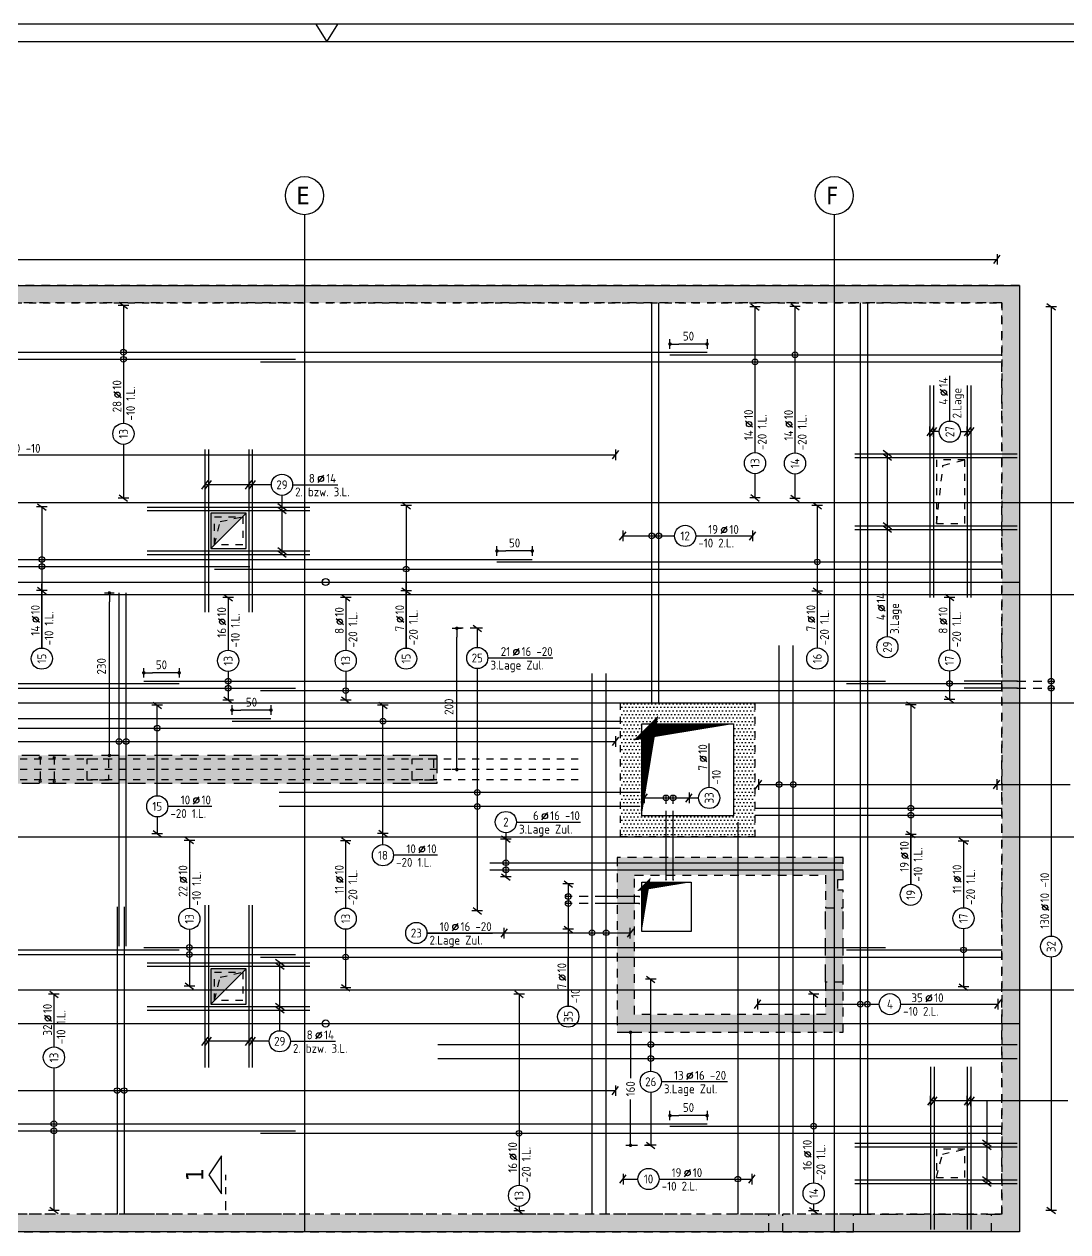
# Model space of a CAD drawing. Extents: x 0 to 83.7, y -3.8 to 29.7.
# Drawn here: x 25.44 to 40.22, y 12.6 to 29.7 of the extents above; entities that cross this region are included whole.
import ezdxf
from ezdxf.enums import TextEntityAlignment as Align

# ---------------------------------------------------------------- set-up
doc = ezdxf.new("R2010")
doc.units = 0
doc.header["$LTSCALE"] = 0.5
for name, pattern in [('AUSGEZOGEN', [1000.01, 1000, 0.01]), ('DOT', [0.175, 0.05, -0.125]), ('HIDDEN2', [0.187, 0.125, -0.062]), ('PUNKT', [0.175, 0.05, -0.125]), ('STRICHLINIE', [0.75, 0.5, -0.25]), ('STRICHPUNKT2', [0.55, 0.25, -0.125, 0.05, -0.125]), ('VERDECKT', [0.375, 0.25, -0.125])]:
    doc.linetypes.add(name, pattern=pattern)
for name, color, linetype in [('ACHSEN', 7, 'Continuous'), ('Attika DG', 7, 'Continuous'), ('BETON', 7, 'Continuous'), ('DD', 7, 'Continuous'), ('grau_dunkel', 7, 'Continuous'), ('grau_mittel', 7, 'Continuous'), ('HILFE', 7, 'Continuous'), ('MASSE', 7, 'Continuous'), ('OBJEKT', 7, 'Continuous'), ('RAHMEN', 7, 'Continuous'), ('RND', 7, 'Continuous'), ('SCHATTEN', 7, 'Continuous'), ('SCHNITTE', 7, 'Continuous'), ('SFP_Achsen', 7, 'Continuous'), ('VERDECKT', 7, 'Continuous'), ('VERDECKT2', 7, 'Continuous')]:
    doc.layers.add(name, color=color, linetype=linetype)
doc.layers.add('NOPLOT', color=7, linetype='Continuous', plot=False)
doc.styles.add('helv', font='tahoma.ttf')
doc.styles.add('txt', font='isocp.shx')
doc.dimstyles.new('DOT_I', dxfattribs={"dimscale": 0.5, "dimtxt": 0.25, "dimasz": 0.25, "dimexe": 0.1, "dimexo": 0.3, "dimgap": 0.1, "dimtad": 1, "dimdec": 3, "dimzin": 3, "dimtxsty": 'txt', "dimblk": 'DOT', "dimblk1": 'DOT', "dimblk2": 'DOT', "dimsah": 1, "dimcen": 0.1, "dimse1": 1, "dimse2": 1, "dimazin": 0, "dimtfac": 1, "dimtdec": 4, "dimtix": 1, "dimtmove": 2, "dimatfit": 3, "dimfxl": 0, "dimtvp": 1, "dimtolj": 1, "dimtzin": 0, "dimarcsym": 0})

# ---------------------------------------------------------------- blocks, each defined once
blk = doc.blocks.new('Aufkantung')
at = {"color": 0, "linetype": 'ByBlock', "lineweight": -2}
for points in [[(-0.1, 10.25), (-0.05, 10.25), (-0.05, 13.4), (35.175, 13.4), (35.175, 0), (-0.1, 0)], [(0.15, 13.15), (34.925, 13.15), (34.925, 0.25), (0.15, 0.25)], [(29.525, 7.49), (31.425, 7.49), (31.425, 5.59), (29.525, 5.59)], [(29.825, 7.19), (31.125, 7.19), (31.125, 5.89), (29.825, 5.89)]]:
    blk.add_lwpolyline(points, close=True, dxfattribs=at)
blk = doc.blocks.new('SCHN-1')
at = {"layer": 'SCHNITTE', "color": 5, "linetype": 'Continuous'}
blk.add_lwpolyline([(0.54, 0.125), (0, 0.485), (-0.54, 0.125)], close=True, dxfattribs=at)
at = {"layer": 'SCHNITTE', "color": 6, "linetype": 'Continuous', "style": 'helv'}
blk.add_attdef('SCHN-1', text='', height=0.5, dxfattribs=at).set_placement((0, 0.635), align=Align.CENTER)
blk = doc.blocks.new('lei_gre')
at = {"layer": 'RND', "color": 7, "linetype": 'Continuous'}
for p, q in [((-0.09, -0.12), (0.09, 0.12)), ((0, 0.15), (0, -0.15))]:
    blk.add_line(p, q, dxfattribs=at)
blk = doc.blocks.new('DOT')
at = {"layer": 'MASSE', "color": 7, "linetype": 'Continuous'}
for p, q in [((0, 0), (-1, 0)), ((0, 0.54), (0, -0.54))]:
    blk.add_line(p, q, dxfattribs=at)
at = {"layer": 'MASSE', "color": 7, "linetype": 'Continuous', "const_width": 0.2}
blk.add_lwpolyline([(-0.1, 0, 1), (0.1, 0, 1)], format="xyb", close=True, dxfattribs=at)
blk = doc.blocks.new('*D29')
at = {"layer": 'Defpoints', "color": 0, "linetype": 'AUSGEZOGEN', "transparency": 16777216}
for p in [(26.648, 21.647), (26.648, 21.647), (26.648, 19.347)]:
    blk.add_point(p, dxfattribs=at)
at = {"layer": 'MASSE', "color": 0, "linetype": 'AUSGEZOGEN', "lineweight": -2, "transparency": 16777216}
blk.add_line((26.648, 19.472), (26.648, 21.522), dxfattribs=at)
at = {"layer": 'MASSE', "color": 0, "linetype": 'AUSGEZOGEN', "lineweight": -2, "transparency": 16777216, "xscale": 0.125, "yscale": 0.125, "zscale": 0.125}
for p, rotation in [((26.648, 21.647), 90), ((26.648, 19.347), 270)]:
    blk.add_blockref('DOT', p, dxfattribs=dict(at, rotation=rotation))
at = {"layer": 'MASSE', "color": 0, "linetype": 'AUSGEZOGEN', "transparency": 16777216, "insert": (26.535, 20.609), "char_height": 0.125, "attachment_point": 5, "rotation": 90, "style": 'txt'}
blk.add_mtext('\\A1;230', dxfattribs=at)
blk = doc.blocks.new('RND_LEI')
at = {"layer": 'RND', "color": 7, "linetype": 'Continuous'}
blk.add_line((1.022, 0.066), (1.19, 0.27), dxfattribs=at)
for centre, radius in [((0, 0), 0.3), ((1.106, 0.168), 0.075)]:
    blk.add_circle(centre, radius, dxfattribs=at)
at = {"layer": 'RND', "color": 7, "linetype": 'Continuous', "style": 'txt'}
blk.add_attdef('POSL', text='', height=0.25, dxfattribs=at).set_placement((0, 0), align=Align.MIDDLE)
blk.add_attdef('ANZ', text='', height=0.25, dxfattribs=at).set_placement((0.931, 0.057), align=Align.RIGHT)
for tag, p in [('DUM', (1.253, 0.057)), ('ABSTD', (1.674, 0.057)), ('POSTXT', (0.374, -0.327))]:
    blk.add_attdef(tag, p, '', height=0.25, dxfattribs=at)
blk = doc.blocks.new('*D33')
at = {"layer": 'Defpoints', "color": 0, "linetype": 'AUSGEZOGEN', "transparency": 16777216}
for p in [(34.585, 25.171), (34.585, 25.171), (35.11, 25.171)]:
    blk.add_point(p, dxfattribs=at)
at = {"layer": 'MASSE', "color": 0, "linetype": 'AUSGEZOGEN', "lineweight": -2, "transparency": 16777216}
blk.add_line((34.985, 25.171), (34.71, 25.171), dxfattribs=at)
at = {"layer": 'MASSE', "color": 0, "linetype": 'AUSGEZOGEN', "lineweight": -2, "transparency": 16777216, "xscale": 0.125, "yscale": 0.125, "zscale": 0.125, "rotation": 180}
blk.add_blockref('DOT', (34.585, 25.171), dxfattribs=at)
at = {"layer": 'MASSE', "color": 0, "linetype": 'AUSGEZOGEN', "lineweight": -2, "transparency": 16777216, "xscale": 0.125, "yscale": 0.125, "zscale": 0.125}
blk.add_blockref('DOT', (35.11, 25.171), dxfattribs=at)
at = {"layer": 'MASSE', "color": 0, "linetype": 'AUSGEZOGEN', "transparency": 16777216, "insert": (34.847, 25.283), "char_height": 0.125, "attachment_point": 5, "style": 'txt'}
blk.add_mtext('\\A1;50', dxfattribs=at)
blk = doc.blocks.new('*D36')
at = {"layer": 'Defpoints', "color": 0, "linetype": 'AUSGEZOGEN', "transparency": 16777216}
for p in [(34.585, 14.249), (34.585, 14.249), (35.11, 14.249)]:
    blk.add_point(p, dxfattribs=at)
at = {"layer": 'MASSE', "color": 0, "linetype": 'AUSGEZOGEN', "lineweight": -2, "transparency": 16777216}
blk.add_line((34.985, 14.249), (34.71, 14.249), dxfattribs=at)
at = {"layer": 'MASSE', "color": 0, "linetype": 'AUSGEZOGEN', "lineweight": -2, "transparency": 16777216, "xscale": 0.125, "yscale": 0.125, "zscale": 0.125, "rotation": 180}
blk.add_blockref('DOT', (34.585, 14.249), dxfattribs=at)
at = {"layer": 'MASSE', "color": 0, "linetype": 'AUSGEZOGEN', "lineweight": -2, "transparency": 16777216, "xscale": 0.125, "yscale": 0.125, "zscale": 0.125}
blk.add_blockref('DOT', (35.11, 14.249), dxfattribs=at)
at = {"layer": 'MASSE', "color": 0, "linetype": 'AUSGEZOGEN', "transparency": 16777216, "insert": (34.847, 14.362), "char_height": 0.125, "attachment_point": 5, "style": 'txt'}
blk.add_mtext('\\A1;50', dxfattribs=at)
blk = doc.blocks.new('*D38')
at = {"layer": 'Defpoints', "color": 0, "linetype": 'AUSGEZOGEN', "transparency": 16777216}
for p in [(32.135, 22.242), (32.135, 22.242), (32.635, 22.242)]:
    blk.add_point(p, dxfattribs=at)
at = {"layer": 'MASSE', "color": 0, "linetype": 'AUSGEZOGEN', "lineweight": -2, "transparency": 16777216}
blk.add_line((32.51, 22.242), (32.26, 22.242), dxfattribs=at)
at = {"layer": 'MASSE', "color": 0, "linetype": 'AUSGEZOGEN', "lineweight": -2, "transparency": 16777216, "xscale": 0.125, "yscale": 0.125, "zscale": 0.125, "rotation": 180}
blk.add_blockref('DOT', (32.135, 22.242), dxfattribs=at)
at = {"layer": 'MASSE', "color": 0, "linetype": 'AUSGEZOGEN', "lineweight": -2, "transparency": 16777216, "xscale": 0.125, "yscale": 0.125, "zscale": 0.125}
blk.add_blockref('DOT', (32.635, 22.242), dxfattribs=at)
at = {"layer": 'MASSE', "color": 0, "linetype": 'AUSGEZOGEN', "transparency": 16777216, "insert": (32.385, 22.355), "char_height": 0.125, "attachment_point": 5, "style": 'txt'}
blk.add_mtext('\\A1;50', dxfattribs=at)
blk = doc.blocks.new('*D45')
at = {"layer": 'Defpoints', "color": 0, "linetype": 'AUSGEZOGEN', "transparency": 16777216}
for p in [(28.385, 19.989), (28.385, 19.989), (28.935, 19.989)]:
    blk.add_point(p, dxfattribs=at)
at = {"layer": 'MASSE', "color": 0, "linetype": 'AUSGEZOGEN', "lineweight": -2, "transparency": 16777216}
blk.add_line((28.81, 19.989), (28.51, 19.989), dxfattribs=at)
at = {"layer": 'MASSE', "color": 0, "linetype": 'AUSGEZOGEN', "lineweight": -2, "transparency": 16777216, "xscale": 0.125, "yscale": 0.125, "zscale": 0.125, "rotation": 180}
blk.add_blockref('DOT', (28.385, 19.989), dxfattribs=at)
at = {"layer": 'MASSE', "color": 0, "linetype": 'AUSGEZOGEN', "lineweight": -2, "transparency": 16777216, "xscale": 0.125, "yscale": 0.125, "zscale": 0.125}
blk.add_blockref('DOT', (28.935, 19.989), dxfattribs=at)
at = {"layer": 'MASSE', "color": 0, "linetype": 'AUSGEZOGEN', "transparency": 16777216, "insert": (28.66, 20.101), "char_height": 0.125, "width": 0.1345, "attachment_point": 5, "style": 'txt'}
blk.add_mtext('\\A1;50', dxfattribs=at)
blk = doc.blocks.new('*D51')
at = {"layer": 'Defpoints', "color": 0, "linetype": 'AUSGEZOGEN', "transparency": 16777216}
for p in [(31.567, 21.147), (31.567, 21.147), (31.567, 19.147)]:
    blk.add_point(p, dxfattribs=at)
at = {"layer": 'MASSE', "color": 0, "linetype": 'AUSGEZOGEN', "lineweight": -2, "transparency": 16777216}
blk.add_line((31.567, 19.272), (31.567, 21.022), dxfattribs=at)
at = {"layer": 'MASSE', "color": 0, "linetype": 'AUSGEZOGEN', "lineweight": -2, "transparency": 16777216, "xscale": 0.125, "yscale": 0.125, "zscale": 0.125}
for p, rotation in [((31.567, 21.147), 90), ((31.567, 19.147), 270)]:
    blk.add_blockref('DOT', p, dxfattribs=dict(at, rotation=rotation))
at = {"layer": 'MASSE', "color": 0, "linetype": 'AUSGEZOGEN', "transparency": 16777216, "insert": (31.455, 20.037), "char_height": 0.125, "attachment_point": 5, "rotation": 90, "style": 'txt'}
blk.add_mtext('\\A1;200', dxfattribs=at)
blk = doc.blocks.new('*D52')
at = {"layer": 'Defpoints', "color": 0, "linetype": 'AUSGEZOGEN', "transparency": 16777216}
for p in [(34.026, 15.427), (34.026, 15.427), (34.026, 13.827)]:
    blk.add_point(p, dxfattribs=at)
at = {"layer": 'MASSE', "color": 0, "linetype": 'AUSGEZOGEN', "lineweight": -2, "transparency": 16777216}
for p, q in [((34.026, 15.302), (34.026, 14.777)), ((34.026, 13.952), (34.026, 14.477))]:
    blk.add_line(p, q, dxfattribs=at)
at = {"layer": 'MASSE', "color": 0, "linetype": 'AUSGEZOGEN', "lineweight": -2, "transparency": 16777216, "xscale": 0.125, "yscale": 0.125, "zscale": 0.125}
for p, rotation in [((34.026, 15.427), 90), ((34.026, 13.827), 270)]:
    blk.add_blockref('DOT', p, dxfattribs=dict(at, rotation=rotation))
at = {"layer": 'MASSE', "color": 0, "linetype": 'AUSGEZOGEN', "transparency": 16777216, "insert": (34.026, 14.627), "char_height": 0.125, "attachment_point": 5, "rotation": 90, "style": 'txt'}
blk.add_mtext('\\A1;160', dxfattribs=at)
blk = doc.blocks.new('*D56')
at = {"layer": 'Defpoints', "color": 0, "linetype": 'AUSGEZOGEN', "transparency": 16777216}
for p in [(27.135, 20.517), (27.135, 20.517), (27.635, 20.517)]:
    blk.add_point(p, dxfattribs=at)
at = {"layer": 'MASSE', "color": 0, "linetype": 'AUSGEZOGEN', "lineweight": -2, "transparency": 16777216}
blk.add_line((27.51, 20.517), (27.26, 20.517), dxfattribs=at)
at = {"layer": 'MASSE', "color": 0, "linetype": 'AUSGEZOGEN', "lineweight": -2, "transparency": 16777216, "xscale": 0.125, "yscale": 0.125, "zscale": 0.125, "rotation": 180}
blk.add_blockref('DOT', (27.135, 20.517), dxfattribs=at)
at = {"layer": 'MASSE', "color": 0, "linetype": 'AUSGEZOGEN', "lineweight": -2, "transparency": 16777216, "xscale": 0.125, "yscale": 0.125, "zscale": 0.125}
blk.add_blockref('DOT', (27.635, 20.517), dxfattribs=at)
at = {"layer": 'MASSE', "color": 0, "linetype": 'AUSGEZOGEN', "transparency": 16777216, "insert": (27.385, 20.63), "char_height": 0.125, "attachment_point": 5, "style": 'txt'}
blk.add_mtext('\\A1;50', dxfattribs=at)
blk = doc.blocks.new('A1-35-0')
at = {"layer": 'RAHMEN'}
blk.add_line((118.9, 59.4), (0, 59.4), dxfattribs=at)
at = {"layer": 'RAHMEN', "color": 7, "linetype": 'Continuous'}
for p, q in [((59.14, 59.4), (59.45, 58.9)), ((59.45, 58.9), (59.76, 59.4))]:
    blk.add_line(p, q, dxfattribs=at)
at = {"layer": 'RAHMEN', "color": 5}
blk.add_line((118.4, 58.9), (2, 58.9), dxfattribs=at)

msp = doc.modelspace()

# ---------------------------------------------------------------- hatches: boundary and pattern name
at = {"layer": 'Attika DG', "linetype": 'AUSGEZOGEN'}
h = msp.add_hatch(dxfattribs=at)
h.set_pattern_fill('DOTS', color=102, scale=0.8, double=1)
h.set_pattern_definition([(0, (-74.275054, 0.027677), (0.025, 0.05), [0, -0.05])])
h.paths.add_polyline_path([(39.5349, 26.0023), (4.3099, 26.0023), (4.3099, 22.8523), (4.2599, 22.8523), (4.2599, 12.6023), (39.5349, 12.6023)])
h.paths.add_polyline_path([(4.5099, 25.7523), (39.2849, 25.7523), (39.2849, 12.8523), (4.5099, 12.8523)], flags=16)
h = msp.add_hatch(dxfattribs=at)
h.set_pattern_fill('DOTS', color=102, scale=0.8, double=1)
h.set_pattern_definition([(0, (-47.320054, -29.4212), (0.025, 0.05), [0, -0.05])])
h.paths.add_polyline_path([(33.8849, 20.0923), (33.8849, 18.1923), (35.7849, 18.1923), (35.7849, 20.0923)])
h.paths.add_polyline_path([(35.4849, 19.7923), (34.1849, 19.7923), (34.1849, 18.4923), (35.4849, 18.4923)], flags=16)
at = {"layer": 'grau_dunkel', "transparency": 33554687}
for points in [[(28.5849, 22.7773), (28.0849, 22.7773), (28.0849, 22.2773)], [(28.5849, 16.3273), (28.0849, 16.3273), (28.0849, 15.8273)]]:
    msp.add_hatch(color=21, dxfattribs=at).paths.add_polyline_path(points)
at = {"layer": 'grau_mittel'}
h = msp.add_hatch(color=61, dxfattribs=at)
h.paths.add_polyline_path([(39.2849, 25.7523), (39.2849, 12.8523), (39.1349, 12.8523), (39.1349, 12.6023), (39.5349, 12.6023), (39.5349, 26.0023), (4.3849, 26.0023), (4.3849, 22.8523), (4.3349, 22.8523), (4.3349, 12.6023), (10.5299, 12.6023), (10.5299, 12.8523), (4.5449, 12.8523), (4.5449, 25.7523), (8.0349, 25.7523), (8.0349, 20.4273), (8.2849, 20.4273), (8.2849, 25.7523)])
h.paths.add_polyline_path([(35.9849, 12.6023), (35.9849, 12.8523), (13.2899, 12.8523), (13.2899, 12.6023)], flags=17)
h.paths.add_polyline_path([(36.1849, 12.8523), (36.1849, 12.6023), (37.1849, 12.6023), (37.1849, 12.8523)], flags=17)
h.paths.add_polyline_path([(34.0849, 15.6773), (34.0849, 17.6523), (36.7849, 17.6523), (36.7849, 17.1873), (37.0349, 17.1873), (37.0349, 17.4373), (36.9549, 17.4373), (36.9549, 17.5873), (37.0349, 17.5873), (37.0349, 17.9023), (33.8349, 17.9023), (33.8349, 15.4273), (37.0349, 15.4273), (37.0349, 16.1373), (36.7849, 16.1373), (36.7849, 15.6773)], flags=17)
h = msp.add_hatch(color=61, dxfattribs=at)
h.paths.add_polyline_path([(39.1349, 12.6023), (39.1349, 12.8523), (37.1849, 12.8523), (37.1849, 12.6023)])
h.paths.add_polyline_path([(12.4199, 12.8523), (12.4199, 12.6023), (13.2899, 12.6023), (13.2899, 12.8523)])
h.paths.add_polyline_path([(10.5299, 12.8523), (10.5299, 12.6023), (12.2199, 12.6023), (12.2199, 12.8523)])
h.paths.add_polyline_path([(8.0349, 20.4273), (8.0349, 20.6773), (4.6099, 20.6773), (4.6099, 20.4273)])
h.paths.add_polyline_path([(36.7849, 16.1373), (37.0349, 16.1373), (37.0349, 17.1873), (36.7849, 17.1873)])
h.paths.add_polyline_path([(31.2849, 18.9473), (31.2849, 19.3473), (14.2949, 19.3473), (14.2949, 18.9473)])

# ---------------------------------------------------------------- linework, layer by layer
at = {"layer": 'ACHSEN', "color": 140, "linetype": 'AUSGEZOGEN'}
for p, q in [((29.4099, 27.0023), (29.4099, 12.6023)), ((36.9099, 27.0023), (36.9099, 12.6023)), ((2.7599, 21.8023), (39.5349, 21.8023)), ((2.7599, 15.5523), (39.5349, 15.5523))]:
    msp.add_line(p, q, dxfattribs=at)
at = {"layer": 'BETON', "color": 6, "linetype": 'AUSGEZOGEN'}
for p, q in [((4.3099, 26.0023), (39.5349, 26.0023)), ((39.5349, 26.0023), (39.5349, 12.6023)), ((39.5349, 12.6023), (4.2599, 12.6023))]:
    msp.add_line(p, q, dxfattribs=at)
for points in [[(34.1849, 19.7923), (35.4849, 19.7923), (35.4849, 18.4923), (34.1849, 18.4923)], [(34.1849, 17.5523), (34.8849, 17.5523), (34.8849, 16.8523), (34.1849, 16.8523)]]:
    msp.add_lwpolyline(points, close=True, dxfattribs=at)
for centre in [(29.7099, 21.8023), (29.7099, 15.5523)]:
    msp.add_circle(centre, 0.05, dxfattribs=at)
at = {"layer": 'DD', "color": 7, "linetype": 'HIDDEN2'}
for p, q in [((38.3599, 22.6323), (38.4504, 23.4534)), ((38.4504, 23.4534), (38.7599, 23.5323)), ((28.1349, 22.3273), (28.2165, 22.657)), ((28.2165, 22.657), (28.5349, 22.7273)), ((28.2165, 16.207), (28.5349, 16.2773)), ((28.1349, 15.8773), (28.2165, 16.207)), ((38.3599, 13.3723), (38.4415, 13.702)), ((38.4415, 13.702), (38.7599, 13.7723))]:
    msp.add_line(p, q, dxfattribs=at)
for points in [[(38.7599, 23.5323), (38.3599, 23.5323), (38.3599, 22.6323), (38.7599, 22.6323)], [(28.1349, 22.7273), (28.5349, 22.7273), (28.5349, 22.3273), (28.1349, 22.3273)], [(28.1349, 16.2773), (28.5349, 16.2773), (28.5349, 15.8773), (28.1349, 15.8773)], [(38.7599, 13.7723), (38.3599, 13.7723), (38.3599, 13.3723), (38.7599, 13.3723)]]:
    msp.add_lwpolyline(points, close=True, dxfattribs=at)
at = {"layer": 'HILFE', "color": 102, "linetype": 'DOT'}
for p, q in [((31.8564, 21.1471), (31.5674, 21.1471)), ((34.0255, 13.8273), (34.3127, 13.8273))]:
    msp.add_line(p, q, dxfattribs=at)
at = {"layer": 'HILFE', "color": 102, "linetype": 'VERDECKT'}
for points in [[(26.3349, 19.2973), (26.6349, 19.2973), (26.6349, 18.9973), (26.3349, 18.9973)], [(30.9349, 19.2973), (31.2349, 19.2973), (31.2349, 18.9973), (30.9349, 18.9973)]]:
    msp.add_lwpolyline(points, close=True, dxfattribs=at)
at = {"layer": 'NOPLOT', "color": 191, "linetype": 'AUSGEZOGEN'}
for p, q in [((2.8457, 22.9273), (41.7824, 22.9273)), ((7.1349, 21.6273), (41.7824, 21.6273)), ((7.1349, 20.0923), (41.7904, 20.0923)), ((7.1349, 18.1923), (41.7904, 18.1923)), ((2.8466, 16.0273), (41.7824, 16.0273))]:
    msp.add_line(p, q, dxfattribs=at)
at = {"layer": 'OBJEKT', "color": 7, "linetype": 'AUSGEZOGEN'}
for p, q in [((28.0849, 22.2773), (28.5849, 22.7773)), ((28.0849, 15.8273), (28.5849, 16.3273))]:
    msp.add_line(p, q, dxfattribs=at)
for points in [[(28.5849, 22.7773), (28.0849, 22.7773), (28.0849, 22.2773), (28.5849, 22.2773)], [(28.5849, 16.3273), (28.0849, 16.3273), (28.0849, 15.8273), (28.5849, 15.8273)]]:
    msp.add_lwpolyline(points, close=True, dxfattribs=at)
at = {"layer": 'RND', "color": 7, "linetype": 'AUSGEZOGEN'}
for p, q in [((24.0131, 26.37), (39.2172, 26.37)), ((26.8462, 25.718), (26.8462, 24.0505)), ((35.7886, 25.6974), (35.7886, 23.6344)), ((36.355, 25.7021), (36.355, 23.6307)), ((39.9817, 25.6984), (39.9817, 16.7906)), ((38.5477, 24.081), (38.5477, 24.721)), ((24.7761, 23.6041), (33.8138, 23.6041)), ((26.8462, 23.7505), (26.8462, 22.9915)), ((35.7886, 23.3344), (35.7886, 22.9938)), ((36.355, 23.3307), (36.355, 22.9852)), ((29.241, 23.1788), (29.881, 23.1788)), ((25.6904, 22.8657), (25.6904, 21.6819)), ((30.8491, 22.8854), (30.8491, 21.6751)), ((36.6707, 22.8851), (36.6707, 21.6744)), ((33.9173, 22.4547), (34.6497, 22.4547)), ((34.9497, 22.4547), (35.7545, 22.4547)), ((25.6904, 20.8678), (25.6904, 21.7741)), ((30.8491, 20.8678), (30.8491, 21.7991)), ((25.6904, 21.6819), (25.6904, 20.8678)), ((28.3287, 21.5808), (28.3287, 20.837)), ((29.9938, 21.5823), (29.9938, 20.837)), ((30.8491, 21.6751), (30.8491, 20.8678)), ((36.6707, 21.6744), (36.6707, 20.8682)), ((37.6634, 21.0304), (37.6634, 21.6704)), ((38.5423, 21.5839), (38.5423, 20.8397)), ((31.8564, 21.1471), (31.8564, 20.8766)), ((32.0064, 20.7266), (32.9265, 20.7266)), ((28.3287, 20.537), (28.3287, 20.1309)), ((29.9938, 20.537), (29.9938, 20.1301)), ((31.8564, 20.5766), (31.8564, 17.1471)), ((38.5423, 20.5397), (38.5423, 20.1388)), ((27.3255, 18.7759), (27.3255, 20.0575)), ((30.521, 18.2432), (30.521, 20.0568)), ((37.9944, 20.0619), (37.9944, 18.2287)), ((24.4565, 19.5457), (33.814, 19.5457)), ((35.1404, 18.8957), (35.1404, 19.5139)), ((35.8397, 18.9354), (39.2121, 18.9354)), ((39.2121, 18.9354), (40.2518, 18.9354)), ((34.2205, 18.7457), (34.8558, 18.7457)), ((34.8558, 18.7457), (34.9904, 18.7457)), ((27.3255, 18.4759), (27.3255, 18.2388)), ((28.0976, 18.6259), (27.4755, 18.6259)), ((32.4118, 18.4033), (33.318, 18.4033)), ((27.7801, 18.1429), (27.7801, 17.1833)), ((29.9927, 18.1391), (29.9927, 17.1863)), ((30.521, 18.0838), (30.521, 18.2432)), ((32.2618, 18.2533), (32.2618, 18.1628)), ((32.2618, 18.1628), (32.2618, 17.6281)), ((37.9944, 18.2287), (37.9944, 17.5237)), ((37.9944, 17.5237), (37.9944, 18.2287)), ((38.7402, 18.1339), (38.7402, 17.1917)), ((31.2918, 17.9338), (30.671, 17.9338)), ((33.1445, 17.5269), (33.1445, 16.886)), ((27.7801, 16.8833), (27.7801, 16.0817)), ((29.9927, 16.8863), (29.9927, 16.0574)), ((32.2349, 16.8326), (31.1431, 16.8326)), ((31.1431, 16.8326), (32.0743, 16.8326)), ((34.0232, 16.8326), (32.2349, 16.8326)), ((33.1445, 16.886), (33.1445, 15.7994)), ((38.7402, 16.8917), (38.7402, 16.0691)), ((33.1445, 15.7994), (33.1445, 16.492)), ((39.9817, 16.4906), (39.9817, 12.9064)), ((34.3127, 14.8769), (34.3127, 16.1773)), ((25.8621, 15.9649), (25.8621, 15.2212)), ((32.448, 15.9671), (32.448, 13.263)), ((36.6192, 15.966), (36.6192, 13.2962)), ((35.8253, 15.8253), (37.5491, 15.8253)), ((37.8491, 15.8253), (39.2287, 15.8253)), ((29.2101, 15.3001), (29.8501, 15.3001)), ((25.8621, 14.9212), (25.8621, 12.906)), ((35.3987, 14.7269), (34.4627, 14.7269)), ((23.1346, 14.6012), (33.8129, 14.6012)), ((34.3127, 14.5769), (34.3127, 13.8273)), ((33.9208, 13.3499), (34.1314, 13.3499)), ((34.4314, 13.3499), (35.7441, 13.3499)), ((36.6192, 12.9962), (36.6192, 12.9015)), ((32.448, 12.963), (32.448, 12.8995))]:
    msp.add_line(p, q, dxfattribs=at)
at = {"layer": 'RND', "color": 102, "linetype": 'AUSGEZOGEN'}
for p, q in [((38.3977, 23.931), (38.2645, 23.931)), ((38.6977, 23.931), (38.8449, 23.931)), ((37.6634, 21.6704), (37.6634, 23.6173)), ((28.941, 23.1788), (27.9999, 23.1788)), ((29.091, 23.0288), (29.091, 22.1923)), ((29.0601, 15.4501), (29.0601, 16.4123)), ((28.9101, 15.3001), (27.9999, 15.3001)), ((40.2182, 14.4552), (38.2749, 14.4552)), ((39.0713, 14.4552), (39.0713, 13.2873))]:
    msp.add_line(p, q, dxfattribs=at)
at = {"layer": 'RND', "color": 102, "linetype": 'VERDECKT'}
for p, q in [((39.4999, 20.3996), (40.0317, 20.3996)), ((39.4999, 20.2996), (40.0317, 20.2996)), ((34.5288, 18.4373), (34.5288, 18.7957)), ((34.6288, 18.4373), (34.6288, 18.7957)), ((33.6499, 17.3496), (33.0945, 17.3496)), ((33.6499, 17.2496), (33.0945, 17.2496))]:
    msp.add_line(p, q, dxfattribs=at)
at = {"layer": 'RND', "color": 1, "linetype": 'AUSGEZOGEN'}
for points in [[(34.3269, 20.1023), (34.3269, 25.7523)], [(34.4269, 20.1023), (34.4269, 25.7523)], [(37.2797, 25.7523), (37.2797, 12.8523)], [(37.3797, 25.7523), (37.3797, 12.8523)], [(24.6099, 25.0548), (35.1099, 25.0548)], [(34.5849, 25.0191), (39.2849, 25.0191)], [(18.7849, 24.9548), (29.2849, 24.9548)], [(28.7849, 24.9191), (39.2849, 24.9191)], [(38.2645, 24.5823), (38.2645, 21.5823)], [(38.3145, 24.5823), (38.3145, 21.5823)], [(38.7949, 24.5823), (38.7949, 21.5823)], [(38.8449, 24.5823), (38.8449, 21.5823)], [(27.9999, 23.6773), (27.9999, 21.3773)], [(28.0499, 23.6773), (28.0499, 21.3773)], [(28.6199, 23.6773), (28.6199, 21.3773)], [(28.6699, 23.6773), (28.6699, 21.3773)], [(37.1999, 23.6173), (39.4999, 23.6173)], [(37.1999, 23.5673), (39.4999, 23.5673)], [(27.1849, 22.8623), (29.4849, 22.8623)], [(27.1849, 22.8123), (29.4849, 22.8123)], [(37.1999, 22.5973), (39.4999, 22.5973)], [(37.1999, 22.5473), (39.4999, 22.5473)], [(27.1849, 22.2423), (29.4849, 22.2423)], [(21.4849, 22.1214), (32.6349, 22.1214)], [(27.1849, 22.1923), (29.4849, 22.1923)], [(32.1349, 22.0858), (39.2849, 22.0858)], [(17.4849, 22.0214), (28.6349, 22.0214)], [(28.1349, 21.9858), (39.2849, 21.9858)], [(26.7843, 16.6473), (26.7843, 21.6473)], [(26.8843, 16.6473), (26.8843, 21.6473)], [(36.131, 12.8523), (36.131, 20.9023)], [(36.331, 12.8523), (36.331, 20.9023)], [(17.1349, 20.364), (27.6349, 20.364)], [(27.1349, 20.3996), (37.6349, 20.3996)], [(33.4811, 12.8568), (33.4811, 20.5068)], [(33.6811, 12.8568), (33.6811, 20.5068)], [(37.0849, 20.364), (39.2849, 20.364)], [(39.4999, 20.3996), (38.7499, 20.3996)], [(18.7849, 20.2996), (29.2849, 20.2996)], [(28.7849, 20.264), (39.2849, 20.264)], [(39.4999, 20.2996), (38.7499, 20.2996)], [(17.7849, 19.869), (28.9349, 19.869)], [(22.7349, 19.7333), (33.8849, 19.7333)], [(28.3849, 19.8333), (33.8849, 19.8333)], [(34.1499, 18.8232), (29.0499, 18.8232)], [(34.1499, 18.6232), (29.0499, 18.6232)], [(35.7849, 18.6024), (39.2849, 18.6024)], [(35.7849, 18.5024), (39.2849, 18.5024)], [(34.5288, 17.5873), (34.5288, 18.4373)], [(34.6288, 17.5873), (34.6288, 18.4373)], [(35.5447, 18.4023), (35.5447, 12.8523)], [(32.0349, 17.8281), (37.0349, 17.8281)], [(32.0349, 17.7281), (37.0349, 17.7281)], [(34.1499, 17.3496), (33.6499, 17.3496)], [(26.7575, 17.2023), (26.7575, 12.8523)], [(26.8575, 17.2023), (26.8575, 12.8523)], [(27.9999, 17.2273), (27.9999, 14.9273)], [(28.0499, 17.2273), (28.0499, 14.9273)], [(28.6199, 17.2273), (28.6199, 14.9273)], [(28.6699, 17.2273), (28.6699, 14.9273)], [(34.1499, 17.2496), (33.6499, 17.2496)], [(17.1349, 16.593), (27.6349, 16.593)], [(27.1349, 16.6286), (37.6349, 16.6286)], [(37.0849, 16.593), (39.2849, 16.593)], [(18.7849, 16.5286), (29.2849, 16.5286)], [(28.7849, 16.493), (39.2849, 16.493)], [(27.1849, 16.4123), (29.4849, 16.4123)], [(27.1849, 16.3623), (29.4849, 16.3623)], [(27.1849, 15.7923), (29.4849, 15.7923)], [(27.1849, 15.7423), (29.4849, 15.7423)], [(31.2999, 15.2558), (39.4999, 15.2558)], [(31.2999, 15.0558), (39.4999, 15.0558)], [(38.2749, 14.9373), (38.2749, 12.6373)], [(38.3249, 14.9373), (38.3249, 12.6373)], [(38.7949, 14.9373), (38.7949, 12.6373)], [(38.8449, 14.9373), (38.8449, 12.6373)], [(18.7849, 14.0331), (29.2849, 14.0331)], [(24.6099, 14.1331), (35.1099, 14.1331)], [(34.5849, 14.0975), (39.2849, 14.0975)], [(28.7849, 13.9975), (39.2849, 13.9975)], [(37.1999, 13.8573), (39.4999, 13.8573)], [(37.1999, 13.8073), (39.4999, 13.8073)], [(37.1999, 13.3373), (39.4999, 13.3373)], [(37.1999, 13.2873), (39.4999, 13.2873)]]:
    msp.add_lwpolyline(points, dxfattribs=at)
at = {"layer": 'RND', "color": 7, "linetype": 'AUSGEZOGEN', "const_width": 0.0125}
for points in [[(39.4936, 20.3996, -1), (39.5061, 20.3996, -1)], [(39.4936, 20.2996, -1), (39.5061, 20.2996, -1)], [(34.5226, 17.5873, 1), (34.5351, 17.5873, 1)], [(34.6226, 17.5873, 1), (34.6351, 17.5873, 1)], [(34.1436, 17.3496, 1), (34.1561, 17.3496, 1)], [(34.1436, 17.2496, 1), (34.1561, 17.2496, 1)]]:
    msp.add_lwpolyline(points, format="xyb", close=True, dxfattribs=at)
at = {"layer": 'RND', "color": 1, "linetype": 'HIDDEN2'}
for points in [[(33.2849, 19.2922), (12.2949, 19.2922)], [(25.667, 19.3173), (25.667, 18.9773)], [(25.867, 19.3173), (25.867, 18.9773)], [(33.2849, 19.1471), (12.2949, 19.1471)], [(33.2849, 19.0021), (12.2949, 19.0021)]]:
    msp.add_lwpolyline(points, dxfattribs=at)
at = {"layer": 'RND', "color": 7, "linetype": 'AUSGEZOGEN'}
for centre, radius in [((26.8462, 25.0548), 0.04), ((26.8462, 24.9548), 0.04), ((36.355, 25.0191), 0.04), ((35.7886, 24.9191), 0.04), ((34.3269, 22.4547), 0.04), ((34.4269, 22.4547), 0.04), ((25.6904, 22.1214), 0.04), ((25.6904, 22.0214), 0.04), ((36.6707, 22.0858), 0.04), ((30.8491, 21.9858), 0.04), ((28.3287, 20.3996), 0.04), ((38.5423, 20.364), 0.04), ((39.9817, 20.3996), 0.04), ((28.3287, 20.2996), 0.04), ((29.9938, 20.264), 0.04), ((39.9817, 20.2996), 0.04), ((30.521, 19.8333), 0.04), ((27.3255, 19.7333), 0.04), ((26.7843, 19.5457), 0.04), ((26.8843, 19.5457), 0.04), ((25.667, 19.3173), 0.0125), ((25.867, 19.3173), 0.0125), ((25.667, 18.9773), 0.0125), ((25.867, 18.9773), 0.0125), ((31.8564, 18.8232), 0.04), ((36.131, 18.9354), 0.04), ((36.331, 18.9354), 0.04), ((31.8564, 18.6232), 0.04), ((34.5288, 18.7457), 0.04), ((34.6288, 18.7457), 0.04), ((37.9944, 18.6024), 0.04), ((37.9944, 18.5024), 0.04), ((32.2618, 17.8281), 0.04), ((32.2618, 17.7281), 0.04), ((33.1445, 17.3496), 0.04), ((33.1445, 17.2496), 0.04), ((33.4811, 16.8371), 0.04), ((33.6811, 16.8371), 0.04), ((27.7801, 16.6286), 0.04), ((38.7402, 16.593), 0.04), ((27.7801, 16.5286), 0.04), ((29.9927, 16.493), 0.04), ((37.2797, 15.8253), 0.04), ((37.3797, 15.8253), 0.04), ((34.3127, 15.2558), 0.04), ((34.3127, 15.0558), 0.04), ((26.7575, 14.6012), 0.04), ((26.8575, 14.6012), 0.04), ((25.8621, 14.1331), 0.04), ((25.8621, 14.0331), 0.04), ((32.448, 13.9975), 0.04), ((36.6192, 14.0975), 0.04), ((35.5447, 13.3499), 0.04)]:
    msp.add_circle(centre, radius, dxfattribs=at)
at = {"layer": 'SCHATTEN', "color": 1, "linetype": 'AUSGEZOGEN'}
for points in [[(29.7452, 21.8376, 0, 0, 0), (29.7452, 21.8376, 0, 0.00163, 0), (29.7398, 21.8413, 0.00163, 0.00324, 0), (29.7341, 21.8442, 0.00324, 0.00478, 0), (29.7281, 21.8462, 0.00478, 0.00625, 0), (29.722, 21.8475, 0.00625, 0.00761, 0), (29.7159, 21.8481, 0.00761, 0.00884, 0), (29.7099, 21.8478, 0.00884, 0.00992, 0), (29.704, 21.8469, 0.00992, 0.0108, 0), (29.6983, 21.8453, 0.0108, 0.0115, 0), (29.6929, 21.8431, 0.0115, 0.0121, 0), (29.6879, 21.8403, 0.0121, 0.0124, 0), (29.6832, 21.837, 0.0124, 0.0125, 0), (29.6789, 21.8332, 0.0125, 0.0124, 0), (29.6751, 21.8289, 0.0124, 0.0121, 0), (29.6718, 21.8242, 0.0121, 0.0115, 0), (29.669, 21.8192, 0.0115, 0.0108, 0), (29.6668, 21.8138, 0.0108, 0.00992, 0), (29.6652, 21.8081, 0.00992, 0.00884, 0), (29.6643, 21.8023, 0.00884, 0.00761, 0), (29.6641, 21.7962, 0.00761, 0.00625, 0), (29.6646, 21.7901, 0.00625, 0.00478, 0), (29.6659, 21.784, 0.00478, 0.00324, 0), (29.668, 21.7781, 0.00324, 0.00163, 0), (29.6709, 21.7723, 0.00163, 0, 0)], [(34.1849, 18.4923, 0, 0.212, 0), (34.2905, 19.7836, 0, 0, 0), (34.1935, 19.6866, 0.212, 0, 0), (35.4849, 19.7923, 0, 0, 0)], [(34.1849, 16.8523, 0, 0.1141, 0), (34.2418, 17.5476, 0, 0, 0), (34.1895, 17.4954, 0.1141, 0, 0), (34.8849, 17.5523, 0, 0, 0)], [(29.7452, 15.5876, 0, 0, 0), (29.7452, 15.5876, 0, 0.00163, 0), (29.7398, 15.5913, 0.00163, 0.00324, 0), (29.7341, 15.5942, 0.00324, 0.00478, 0), (29.7281, 15.5962, 0.00478, 0.00625, 0), (29.722, 15.5975, 0.00625, 0.00761, 0), (29.7159, 15.5981, 0.00761, 0.00884, 0), (29.7099, 15.5978, 0.00884, 0.00992, 0), (29.704, 15.5969, 0.00992, 0.0108, 0), (29.6983, 15.5953, 0.0108, 0.0115, 0), (29.6929, 15.5931, 0.0115, 0.0121, 0), (29.6879, 15.5903, 0.0121, 0.0124, 0), (29.6832, 15.587, 0.0124, 0.0125, 0), (29.6789, 15.5832, 0.0125, 0.0124, 0), (29.6751, 15.5789, 0.0124, 0.0121, 0), (29.6718, 15.5742, 0.0121, 0.0115, 0), (29.669, 15.5692, 0.0115, 0.0108, 0), (29.6668, 15.5638, 0.0108, 0.00992, 0), (29.6652, 15.5581, 0.00992, 0.00884, 0), (29.6643, 15.5523, 0.00884, 0.00761, 0), (29.6641, 15.5462, 0.00761, 0.00625, 0), (29.6646, 15.5401, 0.00625, 0.00478, 0), (29.6659, 15.534, 0.00478, 0.00324, 0), (29.668, 15.5281, 0.00324, 0.00163, 0), (29.6709, 15.5223, 0.00163, 0, 0)]]:
    msp.add_lwpolyline(points, format="xyseb", dxfattribs=at)
at = {"layer": 'SCHNITTE', "color": 5, "linetype": 'STRICHPUNKT2'}
msp.add_line((28.2976, 12.9102), (28.2976, 13.4102), dxfattribs=at)
at = {"layer": 'SFP_Achsen', "color": 7, "linetype": 'AUSGEZOGEN'}
for centre in [(29.4099, 27.2727), (36.9099, 27.2727)]:
    msp.add_circle(centre, 0.2705, dxfattribs=at)
at = {"layer": 'VERDECKT', "color": 7, "linetype": 'VERDECKT', "lineweight": -2}
for p, q in [((39.5349, 26.0023), (39.5349, 12.6023)), ((39.2849, 25.7523), (8.2849, 25.7523)), ((39.2849, 12.8523), (39.2849, 25.7523)), ((37.0349, 17.9023), (33.8349, 17.9023)), ((33.8349, 17.9023), (33.8349, 15.4273)), ((37.0349, 17.5873), (37.0349, 17.9023)), ((34.0849, 15.6773), (34.0849, 17.6523)), ((34.0849, 17.6523), (36.7849, 17.6523)), ((36.7849, 17.6523), (36.7849, 17.1873)), ((37.0349, 17.1873), (37.0349, 17.4373)), ((36.7849, 17.1873), (37.0349, 17.1873)), ((37.0349, 16.1373), (36.7849, 16.1373)), ((36.7849, 16.1373), (36.7849, 15.6773)), ((37.0349, 15.4273), (37.0349, 16.1373)), ((36.7849, 15.6773), (34.0849, 15.6773)), ((33.8349, 15.4273), (37.0349, 15.4273)), ((35.9849, 12.8523), (13.2899, 12.8523)), ((37.1849, 12.8523), (36.1849, 12.8523)), ((37.1849, 12.6023), (37.1849, 12.8523)), ((39.1349, 12.6023), (39.1349, 12.8523)), ((39.1349, 12.8523), (39.2849, 12.8523)), ((13.2899, 12.6023), (35.9849, 12.6023)), ((36.1849, 12.6023), (37.1849, 12.6023)), ((39.5349, 12.6023), (39.1349, 12.6023))]:
    msp.add_line(p, q, dxfattribs=at)
at = {"layer": 'VERDECKT', "color": 7, "linetype": 'VERDECKT'}
for p, q in [((37.0349, 17.5873), (36.9549, 17.5873)), ((36.9549, 17.5873), (36.9549, 17.4373)), ((37.0349, 17.4373), (36.9549, 17.4373)), ((35.9849, 12.6023), (35.9849, 12.8523)), ((36.1849, 12.6023), (36.1849, 12.8523))]:
    msp.add_line(p, q, dxfattribs=at)
at = {"layer": 'VERDECKT', "color": 7, "linetype": 'VERDECKT', "lineweight": -2}
msp.add_lwpolyline([(39.5349, 26.0023), (4.3099, 26.0023), (4.3099, 22.8523), (4.3349, 22.8523)], dxfattribs=at)
at = {"layer": 'VERDECKT2', "color": 7, "linetype": 'STRICHLINIE'}
for p, q in [((31.2849, 19.3473), (14.2949, 19.3473)), ((31.2849, 19.3473), (31.2849, 18.9473)), ((31.2849, 18.9473), (14.2949, 18.9473)), ((36.7849, 16.1373), (36.7849, 17.1873)), ((37.0349, 16.1373), (37.0349, 17.1873)), ((37.1849, 12.8523), (39.1349, 12.8523)), ((39.1349, 12.6023), (37.1849, 12.6023))]:
    msp.add_line(p, q, dxfattribs=at)

# ---------------------------------------------------------------- block references
at = {"layer": 'Attika DG', "color": 102, "linetype": 'PUNKT'}
msp.add_blockref('Aufkantung', (4.3599, 12.6023), dxfattribs=at)
at = {"layer": 'RAHMEN', "color": 7, "linetype": 'AUSGEZOGEN', "xscale": 0.5, "yscale": 0.5, "zscale": 0.5}
msp.add_blockref('A1-35-0', (0, 0), dxfattribs=at)
at = {"layer": 'RND', "color": 7, "linetype": 'AUSGEZOGEN', "xscale": 0.5, "yscale": 0.5, "zscale": 0.5}
for p in [(39.2172, 26.37), (38.8449, 23.931), (33.8138, 23.6041), (27.9999, 23.1788), (28.0499, 23.1788), (28.6199, 23.1788), (28.6699, 23.1788), (33.9173, 22.4547), (35.7545, 22.4547), (33.814, 19.5457), (35.8397, 18.9354), (39.2121, 18.9354), (34.2205, 18.7457), (34.8558, 18.7457), (35.8253, 15.8253), (39.2287, 15.8253), (27.9999, 15.3001), (28.0499, 15.3001), (28.6199, 15.3001), (28.6699, 15.3001), (33.8129, 14.6012), (38.3249, 14.4552), (33.9208, 13.3499), (35.7441, 13.3499)]:
    msp.add_blockref('lei_gre', p, dxfattribs=at)
for p, rotation in [((26.8462, 25.718), 270), ((35.7886, 25.6974), 270), ((36.355, 25.7021), 270), ((39.9817, 25.6984), 270), ((38.2645, 23.931), 180), ((38.3145, 23.931), 180), ((38.7949, 23.931), 180), ((37.6634, 23.6173), 90), ((37.6634, 23.5673), 90), ((26.8462, 22.9915), 270), ((30.8491, 22.8854), 270), ((35.7886, 22.9938), 270), ((36.355, 22.9852), 270), ((36.6707, 22.8851), 270), ((25.6904, 22.8657), 270), ((29.091, 22.8623), 90), ((29.091, 22.8123), 90), ((37.6634, 22.5973), 90), ((37.6634, 22.5473), 90), ((29.091, 22.2423), 90), ((29.091, 22.1923), 90.00000000000821), ((25.6904, 21.6819), 270), ((30.8491, 21.6751), 270), ((36.6707, 21.6744), 270), ((28.3287, 21.5808), 270), ((29.9938, 21.5823), 270), ((38.5423, 21.5839), 270), ((31.8564, 21.1471), 270), ((28.3287, 20.1309), 270), ((38.5423, 20.1388), 270), ((27.3255, 20.0575), 270), ((29.9938, 20.1301), 270), ((30.521, 20.0568), 270), ((37.9944, 20.0619), 270), ((27.3255, 18.2388), 270), ((27.7801, 18.1429), 270), ((29.9927, 18.1391), 270), ((30.521, 18.2432), 270), ((32.2618, 18.1628), 270), ((37.9944, 18.2287), 270), ((38.7402, 18.1339), 270), ((32.2618, 17.6281), 270), ((33.1445, 17.5269), 270), ((31.8564, 17.1471), 270), ((33.1445, 16.886), 270), ((32.2349, 16.8326), 180), ((34.0232, 16.8326), 180), ((29.0601, 16.4123), 90), ((29.0601, 16.3623), 90), ((27.7801, 16.0817), 270), ((29.9927, 16.0574), 270), ((34.3127, 16.1773), 270), ((38.7402, 16.0691), 270), ((25.8621, 15.9649), 270), ((32.448, 15.9671), 270), ((36.6192, 15.966), 270), ((29.0601, 15.7923), 90), ((29.0601, 15.7423), 90), ((38.2749, 14.4552), 180), ((38.7949, 14.4552), 180), ((38.8449, 14.4552), 180), ((34.3127, 13.8273), 270), ((39.0713, 13.8573), 90), ((39.0713, 13.8073), 90), ((39.0713, 13.3373), 90), ((39.0713, 13.2873), 90), ((25.8621, 12.906), 270), ((32.448, 12.8995), 270), ((36.6192, 12.9015), 270), ((39.9817, 12.9064), 270)]:
    msp.add_blockref('lei_gre', p, dxfattribs=dict(at, rotation=rotation))
at = {"layer": 'RND', "color": 7, "linetype": 'AUSGEZOGEN', "xscale": 0.5, "yscale": 0.5, "zscale": 0.5, "rotation": 90}
for p, values in [((26.8462, 23.9005), {'POSL': '13', 'DUM': '10', 'ANZ': '28', 'POSTXT': '-10 1.L.'}), ((38.5477, 23.931), {'POSL': '27', 'DUM': '14', 'ANZ': '4', 'POSTXT': '2.Lage'}), ((35.7886, 23.4844), {'POSL': '13', 'DUM': '10', 'ANZ': '14', 'POSTXT': '-20 1.L.'}), ((36.355, 23.4807), {'POSL': '14', 'DUM': '10', 'ANZ': '14', 'POSTXT': '-20 1.L.'}), ((37.6634, 20.8804), {'POSL': '29', 'DUM': '14', 'ANZ': '4', 'POSTXT': '3.Lage'}), ((25.6904, 20.7178), {'POSL': '15', 'DUM': '10', 'ANZ': '14', 'POSTXT': '-10 1.L.'}), ((28.3287, 20.687), {'POSL': '13', 'DUM': '10', 'ANZ': '16', 'POSTXT': '-10 1.L.'}), ((29.9938, 20.687), {'POSL': '13', 'DUM': '10', 'ANZ': '8', 'POSTXT': '-20 1.L.'}), ((30.8491, 20.7178), {'POSL': '15', 'DUM': '10', 'ANZ': '7', 'POSTXT': '-20 1.L.'}), ((36.6707, 20.7182), {'POSL': '16', 'DUM': '10', 'ANZ': '7', 'POSTXT': '-20 1.L.'}), ((38.5423, 20.6897), {'POSL': '17', 'DUM': '10', 'ANZ': '8', 'POSTXT': '-20 1.L.'}), ((35.1404, 18.7457), {'POSL': '33', 'DUM': '10', 'ANZ': '7', 'POSTXT': '-10'}), ((37.9944, 17.3737), {'POSL': '19', 'DUM': '10', 'ANZ': '19', 'POSTXT': '-10 1.L.'}), ((27.7801, 17.0333), {'POSL': '13', 'DUM': '10', 'ANZ': '22', 'POSTXT': '-10 1.L.'}), ((29.9927, 17.0363), {'POSL': '13', 'DUM': '10', 'ANZ': '11', 'POSTXT': '-20 1.L.'}), ((38.7402, 17.0417), {'POSL': '17', 'DUM': '10', 'ANZ': '11', 'POSTXT': '-20 1.L.'}), ((39.9817, 16.6406), {'POSL': '32', 'DUM': '10', 'ANZ': '130', 'ABSTD': '-10'}), ((33.1445, 15.6494), {'POSL': '35', 'DUM': '10', 'ANZ': '7', 'POSTXT': '-10'}), ((25.8621, 15.0712), {'POSL': '13', 'DUM': '10', 'ANZ': '32', 'POSTXT': '-10 1.L.'}), ((32.448, 13.113), {'POSL': '13', 'DUM': '10', 'ANZ': '16', 'POSTXT': '-20 1.L.'}), ((36.6192, 13.1462), {'POSL': '14', 'DUM': '10', 'ANZ': '16', 'POSTXT': '-20 1.L.'})]:
    msp.add_blockref('RND_LEI', p, dxfattribs=at).add_auto_attribs(values)
at = {"layer": 'RND', "color": 7, "linetype": 'AUSGEZOGEN', "xscale": 0.5, "yscale": 0.5, "zscale": 0.5}
for p, values in [((24.6261, 23.6041), {'POSL': '11', 'DUM': '10', 'ANZ': '224', 'ABSTD': '-10', 'POSTXT': '2.Lage'}), ((29.091, 23.1788), {'POSL': '29', 'DUM': '14', 'ANZ': '8', 'POSTXT': '2. bzw. 3.L.'}), ((34.7997, 22.4547), {'POSL': '12', 'DUM': '10', 'ANZ': '19', 'POSTXT': '-10 2.L.'}), ((31.8564, 20.7266), {'POSL': '25', 'DUM': '16', 'ANZ': '21', 'ABSTD': '-20', 'POSTXT': '3.Lage Zul.'}), ((27.3255, 18.6259), {'POSL': '15', 'DUM': '10', 'ANZ': '10', 'POSTXT': '-20 1.L.'}), ((32.2618, 18.4033), {'POSL': '2', 'DUM': '16', 'ANZ': '6', 'ABSTD': '-10', 'POSTXT': '3.Lage Zul.'}), ((30.521, 17.9338), {'POSL': '18', 'DUM': '10', 'ANZ': '10', 'POSTXT': '-20 1.L.'}), ((30.9931, 16.8326), {'POSL': '23', 'DUM': '16', 'ANZ': '10', 'ABSTD': '-20', 'POSTXT': '2.Lage Zul.'}), ((37.6991, 15.8253), {'POSL': '4', 'DUM': '10', 'ANZ': '35', 'POSTXT': '-10 2.L.'}), ((29.0601, 15.3001), {'POSL': '29', 'DUM': '14', 'ANZ': '8', 'POSTXT': '2. bzw. 3.L. '}), ((34.3127, 14.7269), {'POSL': '26', 'DUM': '16', 'ANZ': '13', 'ABSTD': '-20', 'POSTXT': '3.Lage Zul.'}), ((34.2814, 13.3499), {'POSL': '10', 'DUM': '10', 'ANZ': '19', 'POSTXT': '-10 2.L.'})]:
    msp.add_blockref('RND_LEI', p, dxfattribs=at).add_auto_attribs(values)
at = {"layer": 'SCHNITTE', "color": 5, "linetype": 'STRICHPUNKT2', "xscale": 0.5, "yscale": 0.5, "zscale": 0.5, "rotation": 90}
msp.add_blockref('SCHN-1', (28.2976, 13.4102), dxfattribs=at).add_auto_attribs({'SCHN-1': '1'})

# ---------------------------------------------------------------- texts
at = {"layer": 'SFP_Achsen', "color": 6, "linetype": 'AUSGEZOGEN', "style": 'helv'}
for s, p in [('E', (29.2958, 27.1484)), ('F', (36.7958, 27.1484))]:
    msp.add_text(s, height=0.25, dxfattribs=at).set_placement(p)

# ---------------------------------------------------------------- dimensions: what is measured, and where the dimension line sits
at = {"layer": 'MASSE', "color": 7, "linetype": 'AUSGEZOGEN'}
for base, p1, p2, picture, middle in [((34.5849, 25.1708), (35.1099, 25.1708), (34.5849, 25.1708), '*D33', (34.8474, 25.2833)), ((28.3849, 19.9888), (28.9349, 19.9888), (28.3849, 19.9888), '*D45', (28.6599, 20.1013)), ((34.5849, 14.2491), (35.1099, 14.2491), (34.5849, 14.2491), '*D36', (34.8474, 14.3616))]:
    dim = msp.add_linear_dim(base=base, p1=p1, p2=p2, text='50', dimstyle='DOT_I', override={"dimdec": 0, "dimlfac": 100}, dxfattribs=at)
    dim.commit()
    dim.dimension.update_dxf_attribs({"geometry": picture, "text_midpoint": middle})
for base, p1, p2, picture, middle in [((32.1349, 22.2424), (32.6349, 22.2424), (32.1349, 22.2424), '*D38', (32.3849, 22.3549)), ((27.1349, 20.5171), (27.6349, 20.5171), (27.1349, 20.5171), '*D56', (27.3849, 20.6296))]:
    dim = msp.add_linear_dim(base=base, p1=p1, p2=p2, dimstyle='DOT_I', override={"dimdec": 0, "dimlfac": 100}, dxfattribs=at)
    dim.commit()
    dim.dimension.update_dxf_attribs({"geometry": picture, "text_midpoint": middle})
for base, p1, p2, picture, middle in [((26.6479, 21.6473), (26.6479, 19.3473), (26.6479, 21.6473), '*D29', (26.5354, 20.609)), ((31.5674, 21.1471), (31.5674, 19.1473), (31.5674, 21.1471), '*D51', (31.4549, 20.037)), ((34.0255, 15.4273), (34.0255, 13.8273), (34.0255, 15.4273), '*D52', (34.0255, 14.6273))]:
    dim = msp.add_linear_dim(base=base, p1=p1, p2=p2, angle=90, dimstyle='DOT_I', override={"dimdec": 0, "dimlfac": 100}, dxfattribs=at)
    dim.commit()
    dim.dimension.update_dxf_attribs({"geometry": picture, "text_midpoint": middle, "dimtype": 160})

doc.saveas('drawing.dxf')
